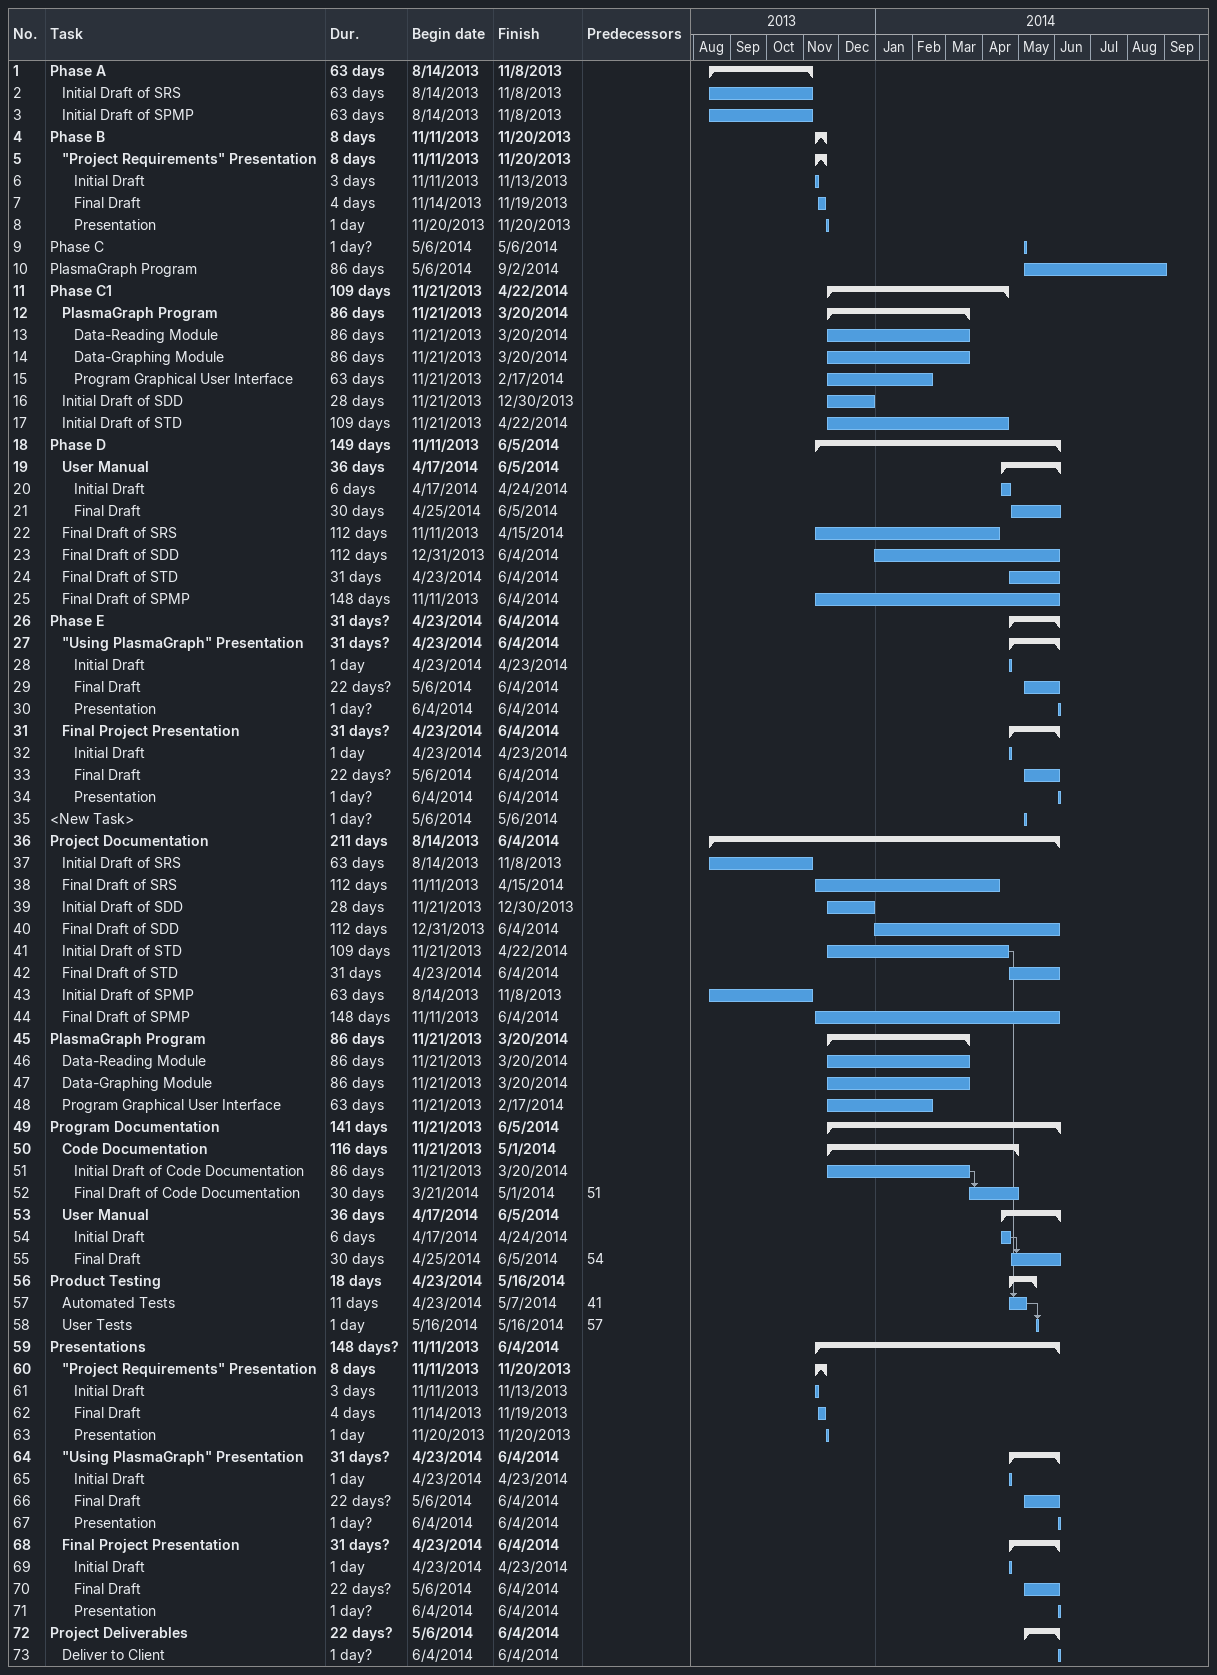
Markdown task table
| ID | Level | Task | Duration | Start | Finish | Predecessors |
|---|---|---|---|---|---|---|
| 1 | 1 | **Phase A** | 63d | 2013-08-14 | 2013-11-08 |  |
| 2 | 2 | Initial Draft of SRS | 63d | 2013-08-14 | 2013-11-08 |  |
| 3 | 2 | Initial Draft of SPMP | 63d | 2013-08-14 | 2013-11-08 |  |
| 4 | 1 | **Phase B** | 8d | 2013-11-11 | 2013-11-20 |  |
| 5 | 2 | **"Project Requirements" Presentation** | 8d | 2013-11-11 | 2013-11-20 |  |
| 6 | 3 | Initial Draft | 3d | 2013-11-11 | 2013-11-13 |  |
| 7 | 3 | Final Draft | 4d | 2013-11-14 | 2013-11-19 |  |
| 8 | 3 | Presentation | 1d | 2013-11-20 | 2013-11-20 |  |
| 9 | 1 | Phase C | 1d? | 2014-05-06 | 2014-05-06 |  |
| 10 | 1 | PlasmaGraph Program | 86d | 2014-05-06 | 2014-09-02 |  |
| 11 | 1 | **Phase C1** | 109d | 2013-11-21 | 2014-04-22 |  |
| 12 | 2 | **PlasmaGraph Program** | 86d | 2013-11-21 | 2014-03-20 |  |
| 13 | 3 | Data-Reading Module | 86d | 2013-11-21 | 2014-03-20 |  |
| 14 | 3 | Data-Graphing Module | 86d | 2013-11-21 | 2014-03-20 |  |
| 15 | 3 | Program Graphical User Interface | 63d | 2013-11-21 | 2014-02-17 |  |
| 16 | 2 | Initial Draft of SDD | 28d | 2013-11-21 | 2013-12-30 |  |
| 17 | 2 | Initial Draft of STD | 109d | 2013-11-21 | 2014-04-22 |  |
| 18 | 1 | **Phase D** | 149d | 2013-11-11 | 2014-06-05 |  |
| 19 | 2 | **User Manual** | 36d | 2014-04-17 | 2014-06-05 |  |
| 20 | 3 | Initial Draft | 6d | 2014-04-17 | 2014-04-24 |  |
| 21 | 3 | Final Draft | 30d | 2014-04-25 | 2014-06-05 |  |
| 22 | 2 | Final Draft of SRS | 112d | 2013-11-11 | 2014-04-15 |  |
| 23 | 2 | Final Draft of SDD | 112d | 2013-12-31 | 2014-06-04 |  |
| 24 | 2 | Final Draft of STD | 31d | 2014-04-23 | 2014-06-04 |  |
| 25 | 2 | Final Draft of SPMP | 148d | 2013-11-11 | 2014-06-04 |  |
| 26 | 1 | **Phase E** | 31d? | 2014-04-23 | 2014-06-04 |  |
| 27 | 2 | **"Using PlasmaGraph" Presentation** | 31d? | 2014-04-23 | 2014-06-04 |  |
| 28 | 3 | Initial Draft | 1d | 2014-04-23 | 2014-04-23 |  |
| 29 | 3 | Final Draft | 22d? | 2014-05-06 | 2014-06-04 |  |
| 30 | 3 | Presentation | 1d? | 2014-06-04 | 2014-06-04 |  |
| 31 | 2 | **Final Project Presentation** | 31d? | 2014-04-23 | 2014-06-04 |  |
| 32 | 3 | Initial Draft | 1d | 2014-04-23 | 2014-04-23 |  |
| 33 | 3 | Final Draft | 22d? | 2014-05-06 | 2014-06-04 |  |
| 34 | 3 | Presentation | 1d? | 2014-06-04 | 2014-06-04 |  |
| 35 | 1 | <New Task> | 1d? | 2014-05-06 | 2014-05-06 |  |
| 36 | 1 | **Project Documentation** | 211d | 2013-08-14 | 2014-06-04 |  |
| 37 | 2 | Initial Draft of SRS | 63d | 2013-08-14 | 2013-11-08 |  |
| 38 | 2 | Final Draft of SRS | 112d | 2013-11-11 | 2014-04-15 |  |
| 39 | 2 | Initial Draft of SDD | 28d | 2013-11-21 | 2013-12-30 |  |
| 40 | 2 | Final Draft of SDD | 112d | 2013-12-31 | 2014-06-04 |  |
| 41 | 2 | Initial Draft of STD | 109d | 2013-11-21 | 2014-04-22 |  |
| 42 | 2 | Final Draft of STD | 31d | 2014-04-23 | 2014-06-04 |  |
| 43 | 2 | Initial Draft of SPMP | 63d | 2013-08-14 | 2013-11-08 |  |
| 44 | 2 | Final Draft of SPMP | 148d | 2013-11-11 | 2014-06-04 |  |
| 45 | 1 | **PlasmaGraph Program** | 86d | 2013-11-21 | 2014-03-20 |  |
| 46 | 2 | Data-Reading Module | 86d | 2013-11-21 | 2014-03-20 |  |
| 47 | 2 | Data-Graphing Module | 86d | 2013-11-21 | 2014-03-20 |  |
| 48 | 2 | Program Graphical User Interface | 63d | 2013-11-21 | 2014-02-17 |  |
| 49 | 1 | **Program Documentation** | 141d | 2013-11-21 | 2014-06-05 |  |
| 50 | 2 | **Code Documentation** | 116d | 2013-11-21 | 2014-05-01 |  |
| 51 | 3 | Initial Draft of Code Documentation | 86d | 2013-11-21 | 2014-03-20 |  |
| 52 | 3 | Final Draft of Code Documentation | 30d | 2014-03-21 | 2014-05-01 | 51 |
| 53 | 2 | **User Manual** | 36d | 2014-04-17 | 2014-06-05 |  |
| 54 | 3 | Initial Draft | 6d | 2014-04-17 | 2014-04-24 |  |
| 55 | 3 | Final Draft | 30d | 2014-04-25 | 2014-06-05 | 54 |
| 56 | 1 | **Product Testing** | 18d | 2014-04-23 | 2014-05-16 |  |
| 57 | 2 | Automated Tests | 11d | 2014-04-23 | 2014-05-07 | 41 |
| 58 | 2 | User Tests | 1d | 2014-05-16 | 2014-05-16 | 57 |
| 59 | 1 | **Presentations** | 148d? | 2013-11-11 | 2014-06-04 |  |
| 60 | 2 | **"Project Requirements" Presentation** | 8d | 2013-11-11 | 2013-11-20 |  |
| 61 | 3 | Initial Draft | 3d | 2013-11-11 | 2013-11-13 |  |
| 62 | 3 | Final Draft | 4d | 2013-11-14 | 2013-11-19 |  |
| 63 | 3 | Presentation | 1d | 2013-11-20 | 2013-11-20 |  |
| 64 | 2 | **"Using PlasmaGraph" Presentation** | 31d? | 2014-04-23 | 2014-06-04 |  |
| 65 | 3 | Initial Draft | 1d | 2014-04-23 | 2014-04-23 |  |
| 66 | 3 | Final Draft | 22d? | 2014-05-06 | 2014-06-04 |  |
| 67 | 3 | Presentation | 1d? | 2014-06-04 | 2014-06-04 |  |
| 68 | 2 | **Final Project Presentation** | 31d? | 2014-04-23 | 2014-06-04 |  |
| 69 | 3 | Initial Draft | 1d | 2014-04-23 | 2014-04-23 |  |
| 70 | 3 | Final Draft | 22d? | 2014-05-06 | 2014-06-04 |  |
| 71 | 3 | Presentation | 1d? | 2014-06-04 | 2014-06-04 |  |
| 72 | 1 | **Project Deliverables** | 22d? | 2014-05-06 | 2014-06-04 |  |
| 73 | 2 | Deliver to Client | 1d? | 2014-06-04 | 2014-06-04 |  |
